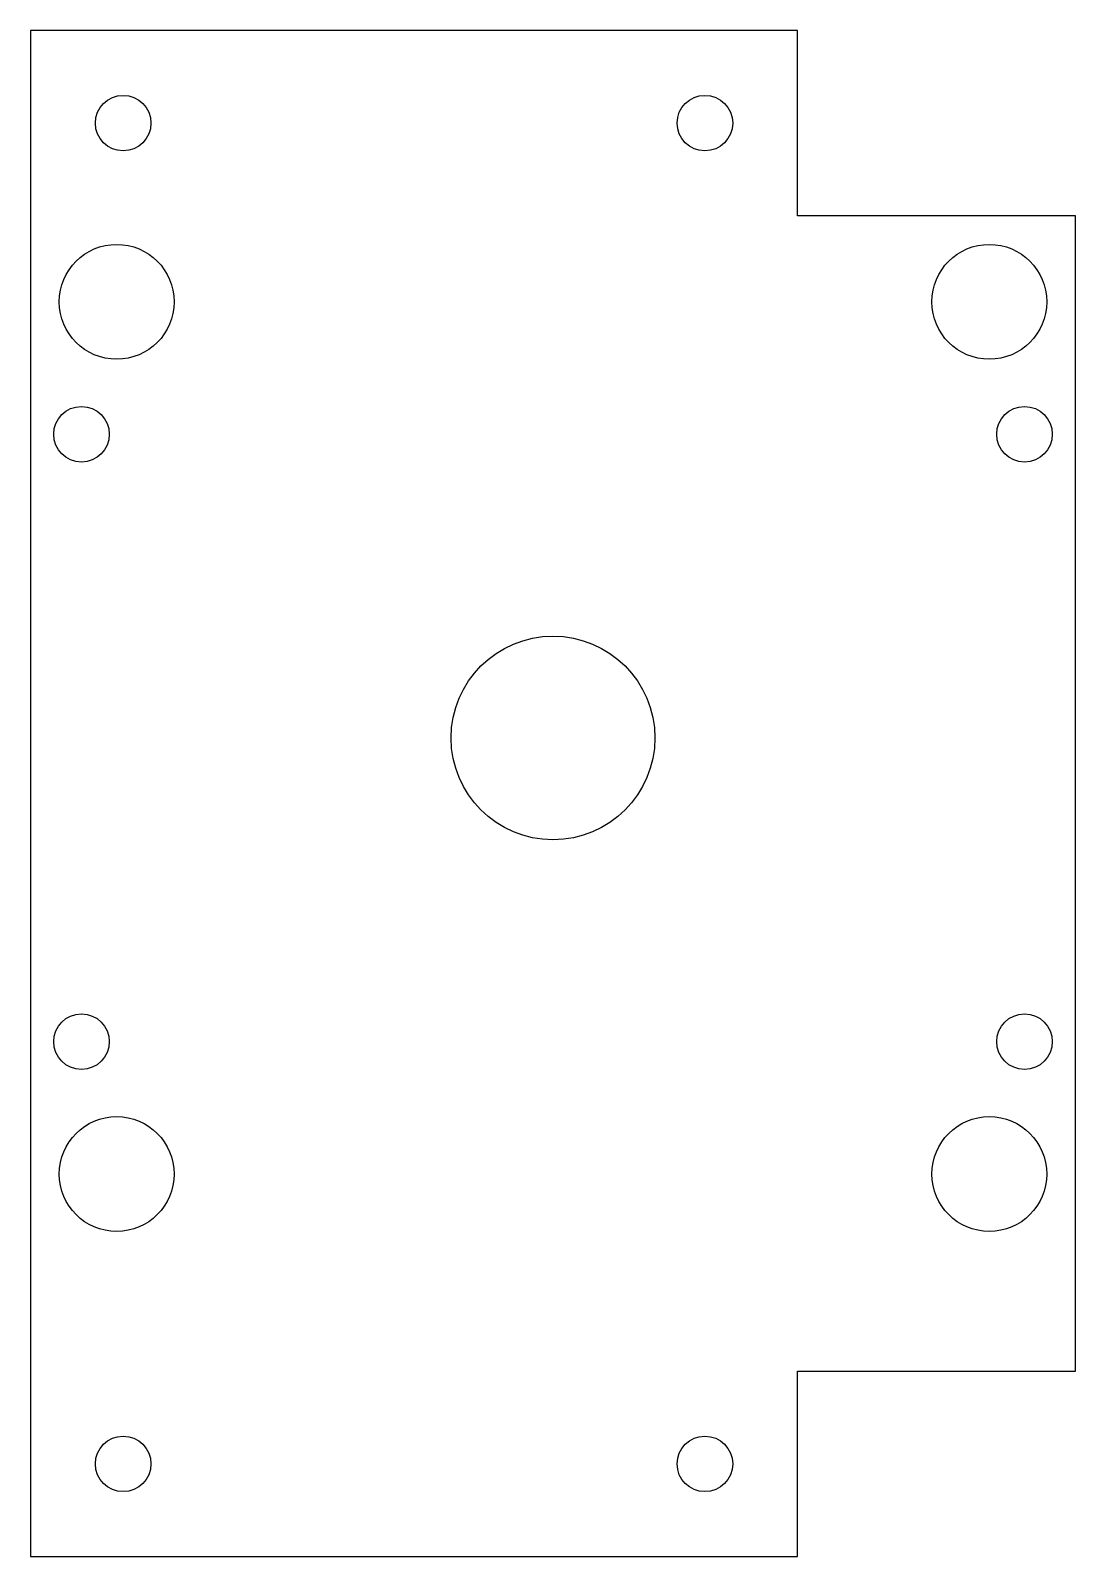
# Model space of a CAD drawing. Header units: millimetres. Extents: x -28.2 to 28.2, y -44.2 to 38.2.
import ezdxf

# ---------------------------------------------------------------- set-up
doc = ezdxf.new("R2010")
doc.units = ezdxf.units.MM

msp = doc.modelspace()

# ---------------------------------------------------------------- linework, layer by layer
msp.add_lwpolyline([(28.2, -34.2), (28.2, 28.2), (13.2, 28.2), (13.2, 38.2), (-28.2, 38.2), (-28.2, -44.2), (13.2, -44.2), (13.2, -34.2)], close=True)
for centre, radius in [((-23.2, 33.2), 1.5), ((8.2, 33.2), 1.5), ((-23.55, 23.55), 3.1), ((23.55, 23.55), 3.1), ((-25.45, 16.4), 1.5), ((25.45, 16.4), 1.5), ((0, 0), 5.5), ((-25.45, -16.4), 1.5), ((25.45, -16.4), 1.5), ((-23.55, -23.55), 3.1), ((23.55, -23.55), 3.1), ((-23.2, -39.2), 1.5), ((8.2, -39.2), 1.5)]:
    msp.add_circle(centre, radius)

doc.saveas('drawing.dxf')
